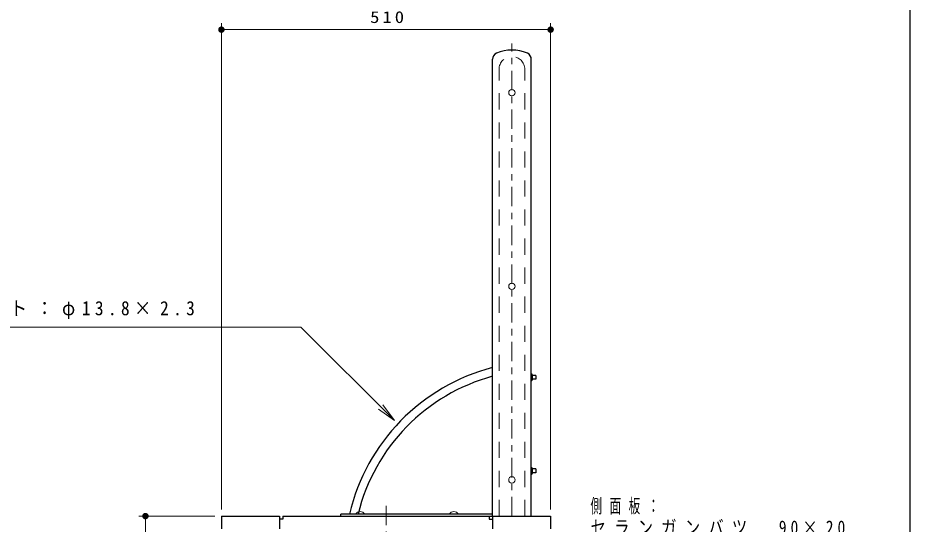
# Model space of a CAD drawing. Units: millimetres on the paper, scale 1:10. Extents: x -365 to 0, y 0 to 257.
# Drawn here: x -138.2 to 0, y 92.1 to 170.5 of the extents above; entities that cross this region are included whole.
import ezdxf

# ---------------------------------------------------------------- set-up
doc = ezdxf.new("R2010")
doc.units = ezdxf.units.MM
doc.linetypes.add('USER1', pattern=[4.5, 2.5, -2])
doc.linetypes.add('USER2', pattern=[6, 3, -1, 1, -1])
doc.layers.add('LY_1', color=3, linetype='Continuous', lineweight=25)
doc.layers.add('LY_3', color=7, linetype='Continuous', lineweight=13)
doc.styles.add('ＭＳ ゴシック', font='')
doc.styles.get('ＭＳ ゴシック').set_extended_font_data('MS Gothic')

# ---------------------------------------------------------------- blocks, each defined once
blk = doc.blocks.new('filled_dot')
at = {"color": 0, "linetype": 'Continuous', "lineweight": -2, "const_width": 1.25}
blk.add_lwpolyline([(-0.625, 0, 1), (0.625, 0, 1)], format="xyb", close=True, dxfattribs=at)

msp = doc.modelspace()

# ---------------------------------------------------------------- linework, layer by layer
at = {"layer": 'LY_1', "color": 7, "lineweight": 13}
for p, q in [((-106.694, 94.311), (-106.694, 169.676)), ((-106.694, 168.676), (-55.694, 168.676)), ((-55.694, 94.311), (-55.694, 169.676)), ((-79.902, 108.096), (-82.377, 109.863)), ((-79.902, 108.096), (-82.023, 110.217)), ((-81.67, 110.57), (-79.902, 108.096)), ((-107.694, 93.311), (-119.464, 93.311)), ((-118.464, 33.311), (-118.464, 93.311))]:
    msp.add_line(p, q, dxfattribs=at)
at = {"layer": 'LY_1', "color": 7, "linetype": 'USER2', "lineweight": 13}
for p, q in [((-61.694, 93.311), (-61.694, 166.511)), ((-81.194, 94.908), (-81.194, 31.905))]:
    msp.add_line(p, q, dxfattribs=at)
at = {"layer": 'LY_1'}
for p, q in [((-64.694, 93.311), (-64.694, 164.094)), ((-58.694, 93.311), (-58.694, 164.094)), ((-58.724, 115.301), (-58.624, 115.301)), ((-58.544, 115.221), (-58.544, 114.401)), ((-58.014, 115.111), (-58.544, 115.111)), ((-58.014, 115.111), (-58.014, 114.511)), ((-58.724, 114.321), (-58.624, 114.321)), ((-58.014, 114.511), (-58.544, 114.511)), ((-58.724, 100.801), (-58.624, 100.801)), ((-58.724, 99.821), (-58.624, 99.821)), ((-58.544, 100.721), (-58.544, 99.901)), ((-58.014, 100.611), (-58.544, 100.611)), ((-58.014, 100.011), (-58.544, 100.011)), ((-58.014, 100.611), (-58.014, 100.011)), ((-106.694, 93.311), (-97.694, 93.311)), ((-106.694, 93.311), (-106.694, 91.311)), ((-97.694, 93.311), (-97.694, 91.311)), ((-97.194, 92.811), (-97.694, 92.811)), ((-97.194, 93.311), (-97.194, 92.811)), ((-97.194, 93.311), (-64.694, 93.311)), ((-64.694, 93.631), (-88.194, 93.631)), ((-88.194, 93.311), (-88.194, 93.631)), ((-65.194, 93.311), (-65.194, 92.811)), ((-65.194, 92.811), (-64.694, 92.811)), ((-64.694, 93.311), (-64.694, 91.311)), ((-64.694, 93.311), (-55.694, 93.311)), ((-55.694, 93.311), (-55.694, 91.311))]:
    msp.add_line(p, q, dxfattribs=at)
at = {"layer": 'LY_1', "color": 7, "linetype": 'USER1', "lineweight": 13}
for p, q in [((-63.694, 93.311), (-63.694, 162.511)), ((-59.694, 93.311), (-59.694, 162.511))]:
    msp.add_line(p, q, dxfattribs=at)
at = {"layer": 'LY_1', "color": 7, "lineweight": 13}
msp.add_lwpolyline([(-79.902, 108.096), (-94.382, 122.576), (-151.634, 122.576)], dxfattribs=at)
for centre in [(-61.694, 158.911), (-61.694, 128.911), (-61.694, 98.911)]:
    msp.add_circle(centre, 0.5, dxfattribs=at)
at = {"layer": 'LY_1'}
for centre, radius, start, end in [((-63.694, 164.094), 1, 113.57818, 180), ((-61.694, 159.511), 6, 66.42182, 113.57818), ((-59.694, 164.094), 1, 0, 66.42182), ((-57.018, 86.636), 30.65, 104.50224, 166.80701), ((-57.018, 86.636), 29.35, 105.15965, 166.21136), ((-58.624, 115.221), 0.08, 359.99997, 90.00002), ((-58.624, 114.401), 0.08, 270, 359.99998), ((-58.624, 100.721), 0.08, 359.99997, 90.00002), ((-58.624, 99.901), 0.08, 270, 359.99998)]:
    msp.add_arc(centre, radius, start, end, dxfattribs=at)
at = {"layer": 'LY_1', "color": 7, "linetype": 'USER1', "lineweight": 13}
msp.add_arc((-61.694, 162.511), 2, 0, 180, dxfattribs=at)
at = {"layer": 'LY_1', "color": 7, "lineweight": 13}
for centre in [(-85.194, 93.154), (-70.694, 93.154)]:
    msp.add_arc(centre, 0.847, 34.2807, 145.7193, dxfattribs=at)
at = {"layer": 'LY_3', "color": 20, "lineweight": 25}
msp.add_line((0, 0), (0, 257), dxfattribs=at)

# ---------------------------------------------------------------- block references
at = {"layer": 'LY_1', "color": 7, "lineweight": 13, "xscale": 0.4, "yscale": 0.4}
msp.add_blockref('filled_dot', (-106.694, 168.676), dxfattribs=at)
for p, rotation in [((-55.694, 168.676), 180), ((-118.464, 93.311), 270)]:
    msp.add_blockref('filled_dot', p, dxfattribs=dict(at, rotation=rotation))

# ---------------------------------------------------------------- texts
at = {"layer": 'LY_1', "color": 7, "style": 'ＭＳ ゴシック'}
for s, insert, char_height, attachment_point in [('\\T1.33;\\W1.15;510', (-80.794, 169.676), 1.833, 8), ('\\T1.5;\\W0.9;サポート：φ13.8×2.3', (-151.634, 125.226), 2.199, 4), ('\\T1.64;\\W0.6;側面板：', (-49.524, 94.774), 2.199, 4), ('\\T1.52;\\W0.8;セランガンバツ\u300090×20', (-49.524, 91.474), 2.199, 4)]:
    msp.add_mtext(s, dxfattribs=dict(at, insert=insert, char_height=char_height, attachment_point=attachment_point))

doc.saveas('drawing.dxf')
